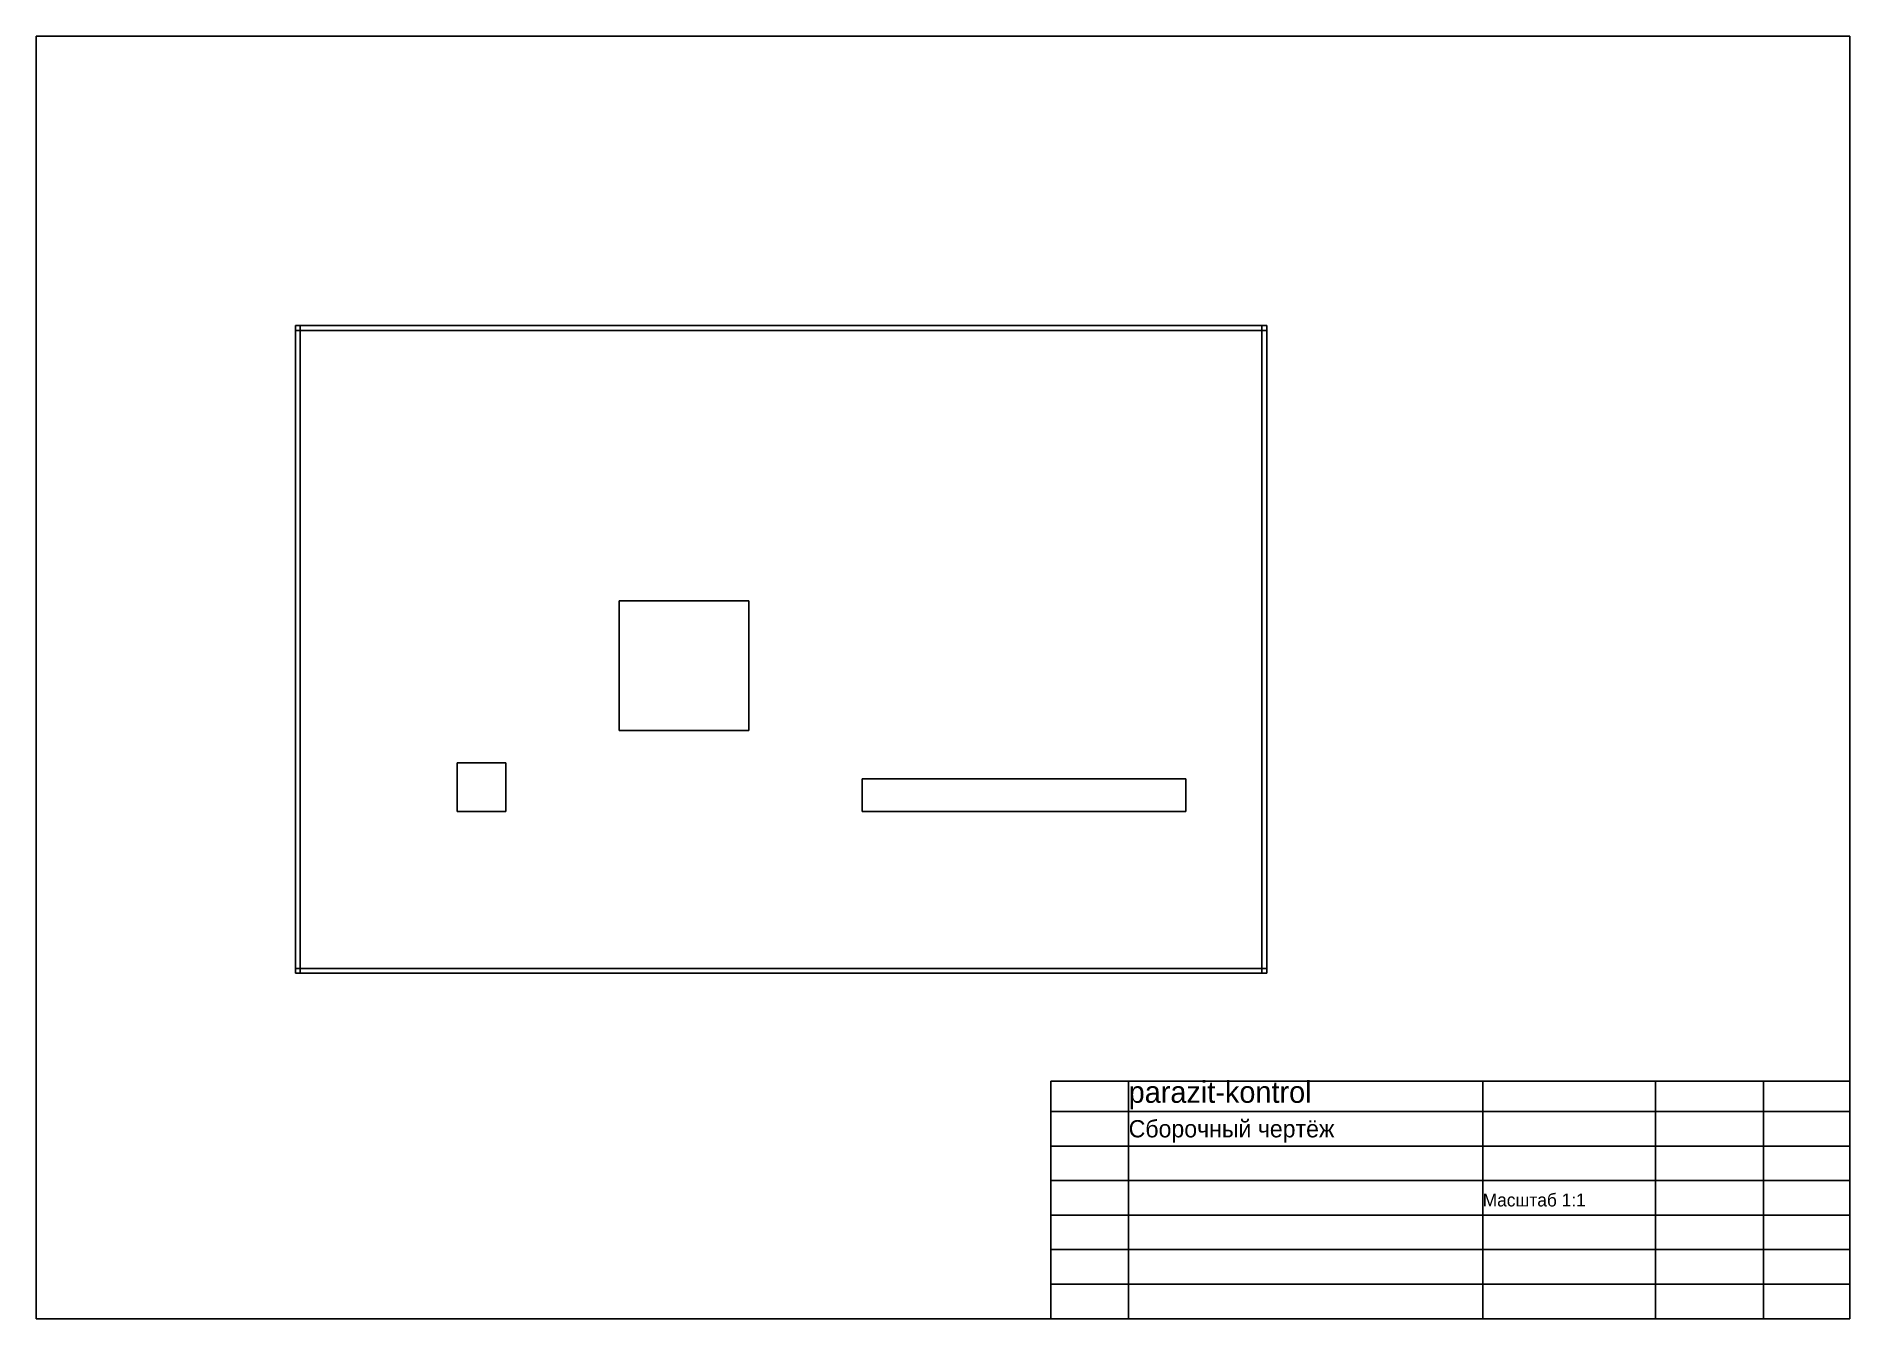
# Model space of a CAD drawing. Header units: metres. Extents: x 0 to 420, y 0 to 297.
import ezdxf

# ---------------------------------------------------------------- set-up
doc = ezdxf.new("R2010")
doc.units = ezdxf.units.M

msp = doc.modelspace()

# ---------------------------------------------------------------- linework, layer by layer
for p, q in [((420, 297), (0, 297)), ((0, 297), (0, 0)), ((420, 0), (420, 297)), ((285, 230), (60, 230)), ((60, 230), (60, 80)), ((61.125, 230), (60, 230)), ((60, 230), (60, 80)), ((285, 230), (60, 230)), ((60, 230), (60, 228.875)), ((60, 228.875), (285, 228.875)), ((61.125, 80), (61.125, 230)), ((285, 230), (283.875, 230)), ((283.875, 230), (283.875, 80)), ((285, 80), (285, 230)), ((285, 80), (285, 230)), ((285, 228.875), (285, 230)), ((165, 166.25), (135, 166.25)), ((135, 166.25), (135, 136.25)), ((165, 136.25), (165, 166.25)), ((135, 136.25), (165, 136.25)), ((108.75, 128.75), (97.5, 128.75)), ((97.5, 128.75), (97.5, 117.5)), ((108.75, 117.5), (108.75, 128.75)), ((266.25, 125), (191.25, 125)), ((191.25, 125), (191.25, 117.5)), ((266.25, 117.5), (266.25, 125)), ((97.5, 117.5), (108.75, 117.5)), ((191.25, 117.5), (266.25, 117.5)), ((285, 81.125), (60, 81.125)), ((60, 81.125), (60, 80)), ((60, 80), (285, 80)), ((60, 80), (61.125, 80)), ((60, 80), (285, 80)), ((283.875, 80), (285, 80)), ((285, 80), (285, 81.125)), ((420, 55), (235, 55)), ((235, 55), (235, 0)), ((253, 0), (253, 55)), ((335, 0), (335, 55)), ((375, 0), (375, 55)), ((400, 0), (400, 55)), ((420, 0), (420, 55)), ((235, 48), (420, 48)), ((235, 40), (420, 40)), ((235, 32), (420, 32)), ((235, 24), (420, 24)), ((235, 16), (420, 16)), ((235, 8), (420, 8)), ((0, 0), (420, 0)), ((235, 0), (420, 0))]:
    msp.add_line(p, q)

# ---------------------------------------------------------------- texts
for s, height, p in [('parazit-kontrol', 5, (253, 50)), ('Сборочный чертёж', 4, (253, 42)), ('Масштаб 1:1', 3, (335, 26))]:
    msp.add_text(s, height=height).set_placement(p)

doc.saveas('drawing.dxf')
